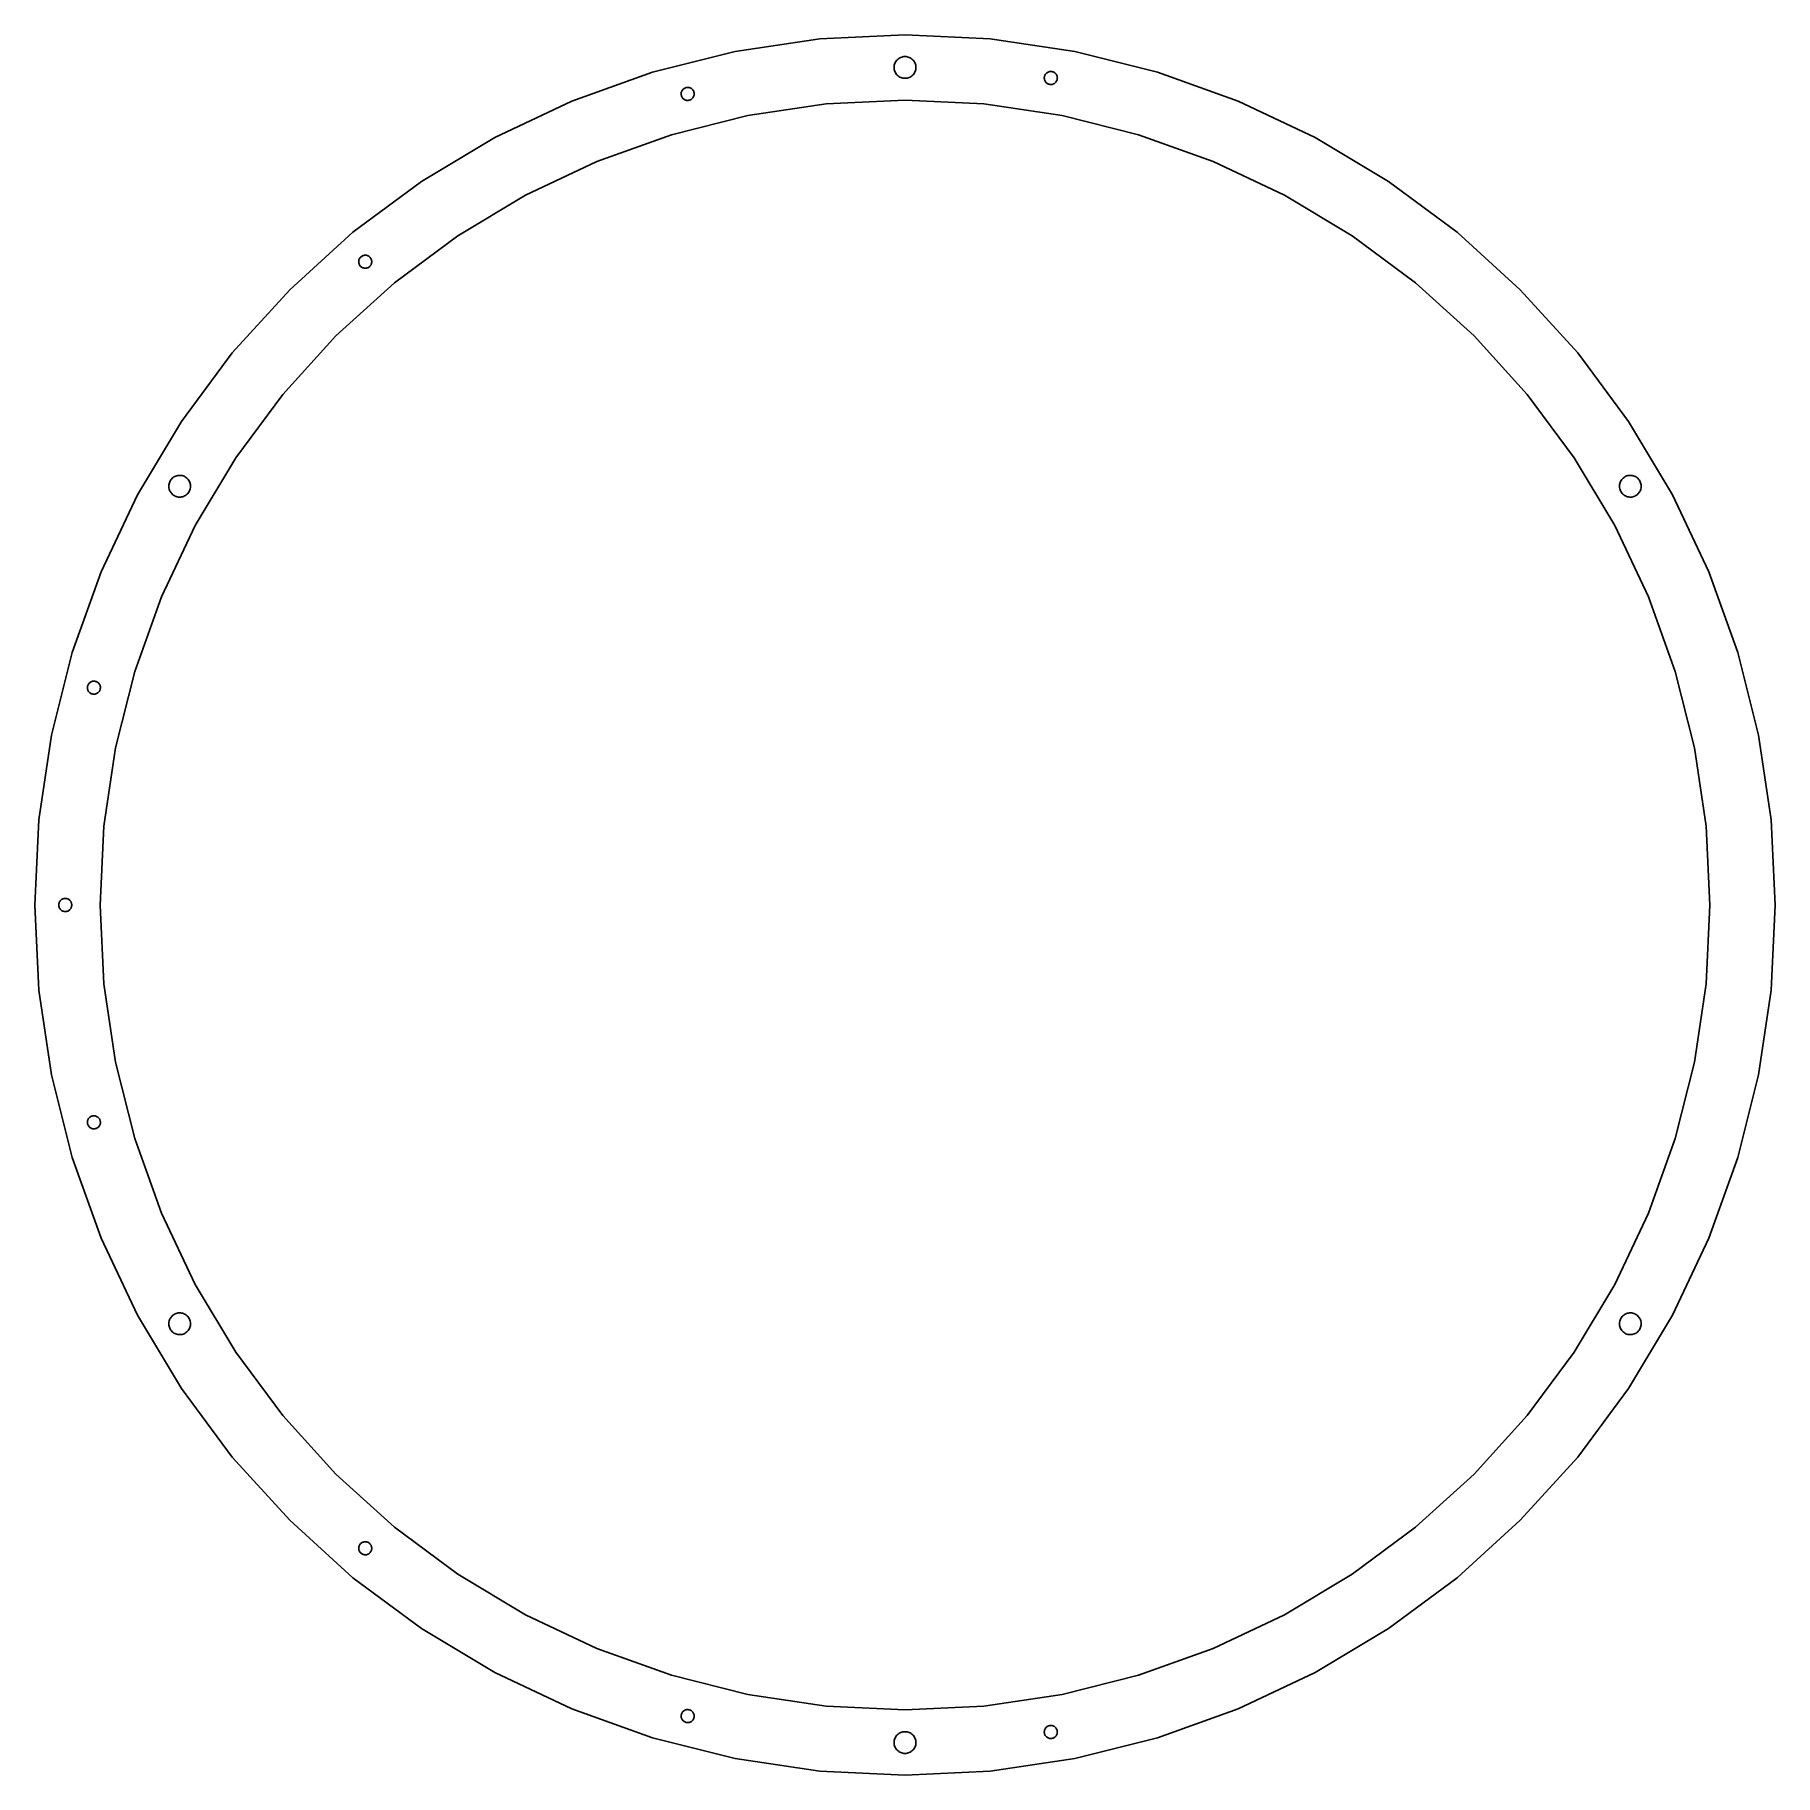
# Model space of a CAD drawing. Header units: metres. Extents: x -200 to 200, y -200 to 200.
import ezdxf

# ---------------------------------------------------------------- set-up
doc = ezdxf.new("R2010")
doc.units = ezdxf.units.M

msp = doc.modelspace()

# ---------------------------------------------------------------- linework, layer by layer
for p, q in [((0, 200), (-19.6034, 199.037)), ((19.6034, 199.037), (0, 200)), ((-39.0181, 196.157), (-58.0569, 191.388)), ((-19.6034, 199.037), (-39.0181, 196.157)), ((39.0181, 196.157), (19.6034, 199.037)), ((58.0569, 191.388), (39.0181, 196.157)), ((-2.5, 192.5), (-2.48796, 192.745)), ((-2.48796, 192.255), (-2.5, 192.5)), ((-2.48796, 192.745), (-2.45195, 192.988)), ((-2.45195, 192.012), (-2.48796, 192.255)), ((-2.45195, 192.988), (-2.39235, 193.226)), ((-2.39235, 191.774), (-2.45195, 192.012)), ((-2.39235, 193.226), (-2.30969, 193.457)), ((-2.30969, 193.457), (-2.20479, 193.678)), ((-2.20479, 193.678), (-2.07866, 193.889)), ((-2.07866, 193.889), (-1.93253, 194.086)), ((-1.93253, 194.086), (-1.76776, 194.268)), ((-1.76776, 194.268), (-1.58597, 194.433)), ((-1.58597, 194.433), (-1.38892, 194.579)), ((-1.38892, 194.579), (-1.17848, 194.705)), ((-1.17848, 194.705), (-0.956696, 194.81)), ((-0.956696, 194.81), (-0.725708, 194.892)), ((-0.725708, 194.892), (-0.487717, 194.952)), ((-0.487717, 194.952), (-0.245041, 194.988)), ((-0.245041, 194.988), (0, 195)), ((0, 195), (0.245041, 194.988)), ((0.245041, 194.988), (0.487717, 194.952)), ((0.487717, 194.952), (0.725708, 194.892)), ((0.725708, 194.892), (0.956696, 194.81)), ((0.956696, 194.81), (1.17848, 194.705)), ((1.17848, 194.705), (1.38892, 194.579)), ((1.38892, 194.579), (1.58597, 194.433)), ((1.58597, 194.433), (1.76776, 194.268)), ((1.76776, 194.268), (1.93253, 194.086)), ((1.93253, 194.086), (2.07866, 193.889)), ((2.07866, 193.889), (2.20479, 193.678)), ((2.20479, 193.678), (2.30969, 193.457)), ((2.30969, 193.457), (2.39235, 193.226)), ((2.39235, 193.226), (2.45195, 192.988)), ((2.45195, 192.012), (2.39235, 191.774)), ((2.45195, 192.988), (2.48796, 192.745)), ((2.48796, 192.255), (2.45195, 192.012)), ((2.48796, 192.745), (2.5, 192.5)), ((2.5, 192.5), (2.48796, 192.255)), ((-58.0569, 191.388), (-76.5367, 184.776)), ((-2.30969, 191.543), (-2.39235, 191.774)), ((-2.20479, 191.322), (-2.30969, 191.543)), ((-2.07866, 191.111), (-2.20479, 191.322)), ((-1.93253, 190.914), (-2.07866, 191.111)), ((-1.76776, 190.732), (-1.93253, 190.914)), ((-1.58597, 190.567), (-1.76776, 190.732)), ((-1.38892, 190.421), (-1.58597, 190.567)), ((-1.17848, 190.295), (-1.38892, 190.421)), ((-0.956696, 190.19), (-1.17848, 190.295)), ((-0.725708, 190.108), (-0.956696, 190.19)), ((-0.487717, 190.048), (-0.725708, 190.108)), ((-0.245041, 190.012), (-0.487717, 190.048)), ((0, 190), (-0.245041, 190.012)), ((0.245041, 190.012), (0, 190)), ((0.487717, 190.048), (0.245041, 190.012)), ((0.725708, 190.108), (0.487717, 190.048)), ((0.956696, 190.19), (0.725708, 190.108)), ((1.17848, 190.295), (0.956696, 190.19)), ((1.38892, 190.421), (1.17848, 190.295)), ((1.58597, 190.567), (1.38892, 190.421)), ((1.76776, 190.732), (1.58597, 190.567)), ((1.93253, 190.914), (1.76776, 190.732)), ((2.07866, 191.111), (1.93253, 190.914)), ((2.20479, 191.322), (2.07866, 191.111)), ((2.30969, 191.543), (2.20479, 191.322)), ((2.39235, 191.774), (2.30969, 191.543)), ((32.0145, 190.035), (32.0185, 190.182)), ((32.0249, 189.888), (32.0145, 190.035)), ((32.0185, 190.182), (32.0369, 190.328)), ((32.0497, 189.743), (32.0249, 189.888)), ((32.0369, 190.328), (32.0695, 190.472)), ((32.0885, 189.601), (32.0497, 189.743)), ((32.0695, 190.472), (32.1161, 190.612)), ((32.1411, 189.464), (32.0885, 189.601)), ((32.1161, 190.612), (32.1761, 190.746)), ((32.207, 189.332), (32.1411, 189.464)), ((32.1761, 190.746), (32.249, 190.874)), ((32.2854, 189.208), (32.207, 189.332)), ((32.249, 190.874), (32.3341, 190.994)), ((32.3756, 189.091), (32.2854, 189.208)), ((32.3341, 190.994), (32.4305, 191.105)), ((32.4768, 188.984), (32.3756, 189.091)), ((32.4305, 191.105), (32.5374, 191.206)), ((32.588, 188.888), (32.4768, 188.984)), ((32.5374, 191.206), (32.6537, 191.297)), ((32.7081, 188.803), (32.588, 188.888)), ((32.6537, 191.297), (32.7783, 191.375)), ((32.836, 188.73), (32.7081, 188.803)), ((32.7783, 191.375), (32.91, 191.441)), ((32.9704, 188.67), (32.836, 188.73)), ((32.91, 191.441), (33.0475, 191.493)), ((33.1101, 188.623), (32.9704, 188.67)), ((33.0475, 191.493), (33.1894, 191.532)), ((33.2536, 188.591), (33.1101, 188.623)), ((33.1894, 191.532), (33.3345, 191.557)), ((33.3997, 188.572), (33.2536, 188.591)), ((33.3345, 191.557), (33.4814, 191.568)), ((33.5468, 188.568), (33.3997, 188.572)), ((33.4814, 191.568), (33.6285, 191.564)), ((33.6936, 188.579), (33.5468, 188.568)), ((33.6285, 191.564), (33.7746, 191.545)), ((33.8387, 188.603), (33.6936, 188.579)), ((33.7746, 191.545), (33.9181, 191.512)), ((33.9807, 188.642), (33.8387, 188.603)), ((33.9181, 191.512), (34.0578, 191.466)), ((34.1182, 188.695), (33.9807, 188.642)), ((34.0578, 191.466), (34.1922, 191.406)), ((34.2499, 188.761), (34.1182, 188.695)), ((34.1922, 191.406), (34.32, 191.333)), ((34.3745, 188.839), (34.2499, 188.761)), ((34.32, 191.333), (34.4402, 191.248)), ((34.4908, 188.929), (34.3745, 188.839)), ((34.4402, 191.248), (34.5514, 191.151)), ((34.5976, 189.031), (34.4908, 188.929)), ((34.5514, 191.151), (34.6526, 191.045)), ((34.6941, 189.142), (34.5976, 189.031)), ((34.6526, 191.045), (34.7428, 190.928)), ((34.7792, 189.262), (34.6941, 189.142)), ((34.7428, 190.928), (34.8212, 190.804)), ((34.8521, 189.39), (34.7792, 189.262)), ((34.8212, 190.804), (34.8871, 190.672)), ((34.9121, 189.524), (34.8521, 189.39)), ((34.8871, 190.672), (34.9397, 190.535)), ((34.9587, 189.664), (34.9121, 189.524)), ((34.9397, 190.535), (34.9785, 190.393)), ((34.9913, 189.807), (34.9587, 189.664)), ((34.9785, 190.393), (35.0033, 190.247)), ((35.0097, 189.953), (34.9913, 189.807)), ((35.0033, 190.247), (35.0137, 190.101)), ((35.0137, 190.101), (35.0097, 189.953)), ((76.5367, 184.776), (58.0569, 191.388)), ((-76.5367, 184.776), (-94.2793, 176.384)), ((-51.4513, 186.473), (-51.4392, 186.619)), ((-51.4489, 186.326), (-51.4513, 186.473)), ((-51.432, 186.179), (-51.4489, 186.326)), ((-51.4392, 186.619), (-51.4129, 186.764)), ((-51.401, 186.035), (-51.432, 186.179)), ((-51.4129, 186.764), (-51.3725, 186.906)), ((-51.3559, 185.895), (-51.401, 186.035)), ((-51.3725, 186.906), (-51.3184, 187.043)), ((-51.2974, 185.76), (-51.3559, 185.895)), ((-51.3184, 187.043), (-51.2511, 187.174)), ((-51.2259, 185.632), (-51.2974, 185.76)), ((-51.2511, 187.174), (-51.1713, 187.297)), ((-51.1421, 185.511), (-51.2259, 185.632)), ((-51.1713, 187.297), (-51.0798, 187.413)), ((-51.0469, 185.398), (-51.1421, 185.511)), ((-51.0798, 187.413), (-50.9775, 187.518)), ((-50.9411, 185.296), (-51.0469, 185.398)), ((-50.9775, 187.518), (-50.8652, 187.614)), ((-50.8258, 185.204), (-50.9411, 185.296)), ((-50.8652, 187.614), (-50.7442, 187.697)), ((-50.7021, 185.125), (-50.8258, 185.204)), ((-50.7442, 187.697), (-50.6155, 187.769)), ((-50.5711, 185.057), (-50.7021, 185.125)), ((-50.6155, 187.769), (-50.4804, 187.828)), ((-50.4342, 185.003), (-50.5711, 185.057)), ((-50.4804, 187.828), (-50.3403, 187.873)), ((-50.2927, 184.963), (-50.4342, 185.003)), ((-50.3403, 187.873), (-50.1964, 187.904)), ((-50.1479, 184.937), (-50.2927, 184.963)), ((-50.1964, 187.904), (-50.0502, 187.92)), ((-50.0011, 184.924), (-50.1479, 184.937)), ((-50.0502, 187.92), (-49.903, 187.923)), ((-49.854, 184.927), (-50.0011, 184.924)), ((-49.903, 187.923), (-49.7563, 187.911)), ((-49.7077, 184.944), (-49.854, 184.927)), ((-49.7563, 187.911), (-49.6115, 187.884)), ((-49.5638, 184.975), (-49.7077, 184.944)), ((-49.6115, 187.884), (-49.4699, 187.844)), ((-49.4237, 185.02), (-49.5638, 184.975)), ((-49.4699, 187.844), (-49.333, 187.79)), ((-49.2886, 185.078), (-49.4237, 185.02)), ((-49.333, 187.79), (-49.2021, 187.723)), ((-49.16, 185.15), (-49.2886, 185.078)), ((-49.2021, 187.723), (-49.0784, 187.643)), ((-49.0389, 185.234), (-49.16, 185.15)), ((-49.0784, 187.643), (-48.963, 187.551)), ((-48.9267, 185.329), (-49.0389, 185.234)), ((-48.963, 187.551), (-48.8573, 187.449)), ((-48.8243, 185.435), (-48.9267, 185.329)), ((-48.8573, 187.449), (-48.762, 187.337)), ((-48.7328, 185.55), (-48.8243, 185.435)), ((-48.762, 187.337), (-48.6783, 187.216)), ((-48.653, 185.674), (-48.7328, 185.55)), ((-48.6783, 187.216), (-48.6068, 187.087)), ((-48.5858, 185.805), (-48.653, 185.674)), ((-48.6068, 187.087), (-48.5482, 186.952)), ((-48.5317, 185.942), (-48.5858, 185.805)), ((-48.5482, 186.952), (-48.5032, 186.812)), ((-48.4913, 186.083), (-48.5317, 185.942)), ((-48.5032, 186.812), (-48.4721, 186.668)), ((-48.4649, 186.228), (-48.4913, 186.083)), ((-48.4721, 186.668), (-48.4553, 186.522)), ((-48.4529, 186.375), (-48.4649, 186.228)), ((-48.4553, 186.522), (-48.4529, 186.375)), ((-36.0917, 181.445), (-18.1332, 184.109)), ((-18.1332, 184.109), (0, 185)), ((0, 185), (18.1332, 184.109)), ((18.1332, 184.109), (36.0917, 181.445)), ((94.2793, 176.384), (76.5367, 184.776)), ((-53.7027, 177.034), (-36.0917, 181.445)), ((36.0917, 181.445), (53.7027, 177.034)), ((-94.2793, 176.384), (-111.114, 166.294)), ((-70.7964, 170.918), (-53.7027, 177.034)), ((53.7027, 177.034), (70.7964, 170.918)), ((111.114, 166.294), (94.2793, 176.384)), ((-87.2084, 163.155), (-70.7964, 170.918)), ((70.7964, 170.918), (87.2084, 163.155)), ((-111.114, 166.294), (-126.879, 154.602)), ((126.879, 154.602), (111.114, 166.294)), ((-102.78, 153.822), (-87.2084, 163.155)), ((87.2084, 163.155), (102.78, 153.822)), ((-126.879, 154.602), (-141.421, 141.421)), ((-117.363, 143.007), (-102.78, 153.822)), ((102.78, 153.822), (117.363, 143.007)), ((141.421, 141.421), (126.879, 154.602)), ((-125.552, 147.977), (-125.532, 148.123)), ((-125.532, 148.123), (-125.498, 148.266)), ((-125.498, 148.266), (-125.45, 148.405)), ((-125.45, 148.405), (-125.389, 148.539)), ((-125.389, 148.539), (-125.314, 148.666)), ((-125.314, 148.666), (-125.228, 148.785)), ((-125.228, 148.785), (-125.13, 148.896)), ((-125.13, 148.896), (-125.022, 148.996)), ((-125.022, 148.996), (-124.905, 149.085)), ((-124.905, 149.085), (-124.779, 149.162)), ((-124.779, 149.162), (-124.647, 149.226)), ((-124.647, 149.226), (-124.509, 149.277)), ((-124.509, 149.277), (-124.367, 149.314)), ((-124.367, 149.314), (-124.221, 149.338)), ((-124.221, 149.338), (-124.074, 149.346)), ((-124.074, 149.346), (-123.927, 149.341)), ((-123.927, 149.341), (-123.781, 149.321)), ((-123.781, 149.321), (-123.638, 149.287)), ((-123.638, 149.287), (-123.499, 149.239)), ((-123.499, 149.239), (-123.365, 149.177)), ((-123.365, 149.177), (-123.238, 149.103)), ((-123.238, 149.103), (-123.119, 149.016)), ((-123.119, 149.016), (-123.009, 148.919)), ((-123.009, 148.919), (-122.909, 148.811)), ((-122.909, 148.811), (-122.82, 148.693)), ((-122.82, 148.693), (-122.743, 148.568)), ((-122.743, 148.568), (-122.679, 148.436)), ((-122.679, 148.436), (-122.627, 148.298)), ((-122.627, 148.298), (-122.59, 148.155)), ((-122.59, 148.155), (-122.567, 148.01)), ((-122.567, 148.01), (-122.558, 147.863)), ((-125.558, 147.83), (-125.552, 147.977)), ((-125.549, 147.683), (-125.558, 147.83)), ((-125.526, 147.538), (-125.549, 147.683)), ((-125.489, 147.396), (-125.526, 147.538)), ((-125.437, 147.257), (-125.489, 147.396)), ((-125.373, 147.125), (-125.437, 147.257)), ((-125.296, 147), (-125.373, 147.125)), ((-125.207, 146.882), (-125.296, 147)), ((-125.107, 146.774), (-125.207, 146.882)), ((-124.997, 146.677), (-125.107, 146.774)), ((-124.878, 146.59), (-124.997, 146.677)), ((-124.751, 146.516), (-124.878, 146.59)), ((-124.617, 146.455), (-124.751, 146.516)), ((-124.478, 146.406), (-124.617, 146.455)), ((-124.335, 146.372), (-124.478, 146.406)), ((-124.189, 146.352), (-124.335, 146.372)), ((-124.042, 146.347), (-124.189, 146.352)), ((-123.895, 146.355), (-124.042, 146.347)), ((-123.749, 146.379), (-123.895, 146.355)), ((-123.607, 146.416), (-123.749, 146.379)), ((-123.469, 146.467), (-123.607, 146.416)), ((-123.337, 146.531), (-123.469, 146.467)), ((-123.211, 146.609), (-123.337, 146.531)), ((-123.094, 146.698), (-123.211, 146.609)), ((-122.986, 146.798), (-123.094, 146.698)), ((-122.888, 146.908), (-122.986, 146.798)), ((-122.802, 147.027), (-122.888, 146.908)), ((-122.727, 147.154), (-122.802, 147.027)), ((-122.666, 147.288), (-122.727, 147.154)), ((-122.618, 147.427), (-122.666, 147.288)), ((-122.584, 147.57), (-122.618, 147.427)), ((-122.564, 147.716), (-122.584, 147.57)), ((-122.558, 147.863), (-122.564, 147.716)), ((-141.421, 141.421), (-154.602, 126.879)), ((-130.815, 130.815), (-117.363, 143.007)), ((117.363, 143.007), (130.815, 130.815)), ((154.602, 126.879), (141.421, 141.421)), ((-143.007, 117.363), (-130.815, 130.815)), ((130.815, 130.815), (143.007, 117.363)), ((-154.602, 126.879), (-166.294, 111.114)), ((166.294, 111.114), (154.602, 126.879)), ((-153.822, 102.78), (-143.007, 117.363)), ((143.007, 117.363), (153.822, 102.78)), ((-166.294, 111.114), (-176.384, 94.2793)), ((176.384, 94.2793), (166.294, 111.114)), ((-163.155, 87.2084), (-153.822, 102.78)), ((153.822, 102.78), (163.155, 87.2084)), ((-169.209, 96.3318), (-169.188, 96.5763)), ((-169.205, 96.0865), (-169.209, 96.3318)), ((-169.176, 95.8428), (-169.205, 96.0865)), ((-169.188, 96.5763), (-169.145, 96.8177)), ((-169.145, 96.8177), (-169.077, 97.0536)), ((-169.077, 97.0536), (-168.987, 97.2818)), ((-168.987, 97.2818), (-168.875, 97.5)), ((-168.875, 97.5), (-168.742, 97.7062)), ((-168.742, 97.7062), (-168.589, 97.8984)), ((-168.589, 97.8984), (-168.419, 98.0746)), ((-168.419, 98.0746), (-168.232, 98.2334)), ((-168.232, 98.2334), (-168.03, 98.373)), ((-168.03, 98.373), (-167.816, 98.4922)), ((-167.816, 98.4922), (-167.591, 98.5898)), ((-167.591, 98.5898), (-167.357, 98.6648)), ((-167.357, 98.6648), (-167.117, 98.7166)), ((-167.117, 98.7166), (-166.873, 98.7446)), ((-166.873, 98.7446), (-166.628, 98.7487)), ((-166.628, 98.7487), (-166.384, 98.7286)), ((-166.384, 98.7286), (-166.142, 98.6847)), ((-166.142, 98.6847), (-165.906, 98.6173)), ((-165.906, 98.6173), (-165.678, 98.5271)), ((-165.678, 98.5271), (-165.46, 98.4151)), ((-165.46, 98.4151), (-165.254, 98.2821)), ((-165.254, 98.2821), (-165.062, 98.1296)), ((-165.062, 98.1296), (-164.885, 97.959)), ((-164.885, 97.959), (-164.727, 97.7719)), ((-164.727, 97.7719), (-164.587, 97.5702)), ((-164.587, 97.5702), (-164.468, 97.3557)), ((-164.468, 97.3557), (-164.37, 97.1306)), ((-164.37, 97.1306), (-164.295, 96.897)), ((-164.295, 96.897), (-164.243, 96.6572)), ((-164.243, 96.6572), (-164.215, 96.4135)), ((-164.211, 96.1682), (-164.231, 95.9237)), ((-164.215, 96.4135), (-164.211, 96.1682)), ((164.211, 96.1682), (164.215, 96.4135)), ((164.231, 95.9237), (164.211, 96.1682)), ((164.215, 96.4135), (164.243, 96.6572)), ((164.243, 96.6572), (164.295, 96.897)), ((164.295, 96.897), (164.37, 97.1306)), ((164.37, 97.1306), (164.468, 97.3557)), ((164.468, 97.3557), (164.587, 97.5702)), ((164.587, 97.5702), (164.727, 97.7719)), ((164.727, 97.7719), (164.885, 97.959)), ((164.885, 97.959), (165.062, 98.1296)), ((165.062, 98.1296), (165.254, 98.2821)), ((165.254, 98.2821), (165.46, 98.4151)), ((165.46, 98.4151), (165.678, 98.5271)), ((165.678, 98.5271), (165.906, 98.6173)), ((165.906, 98.6173), (166.142, 98.6847)), ((166.142, 98.6847), (166.384, 98.7286)), ((166.384, 98.7286), (166.628, 98.7487)), ((166.628, 98.7487), (166.873, 98.7446)), ((166.873, 98.7446), (167.117, 98.7166)), ((167.117, 98.7166), (167.357, 98.6648)), ((167.357, 98.6648), (167.591, 98.5898)), ((167.591, 98.5898), (167.816, 98.4922)), ((167.816, 98.4922), (168.03, 98.373)), ((168.03, 98.373), (168.232, 98.2334)), ((168.232, 98.2334), (168.419, 98.0746)), ((168.419, 98.0746), (168.589, 97.8984)), ((168.589, 97.8984), (168.742, 97.7062)), ((168.742, 97.7062), (168.875, 97.5)), ((168.875, 97.5), (168.987, 97.2818)), ((168.987, 97.2818), (169.077, 97.0536)), ((169.077, 97.0536), (169.145, 96.8177)), ((169.145, 96.8177), (169.188, 96.5763)), ((169.205, 96.0865), (169.176, 95.8428)), ((169.188, 96.5763), (169.209, 96.3318)), ((169.209, 96.3318), (169.205, 96.0865)), ((-176.384, 94.2793), (-184.776, 76.5367)), ((-169.125, 95.603), (-169.176, 95.8428)), ((-169.05, 95.3694), (-169.125, 95.603)), ((-168.952, 95.1443), (-169.05, 95.3694)), ((-168.833, 94.9298), (-168.952, 95.1443)), ((-168.693, 94.7281), (-168.833, 94.9298)), ((-168.535, 94.541), (-168.693, 94.7281)), ((-168.358, 94.3704), (-168.535, 94.541)), ((-168.166, 94.2179), (-168.358, 94.3704)), ((-167.96, 94.0849), (-168.166, 94.2179)), ((-167.742, 93.9728), (-167.96, 94.0849)), ((-167.513, 93.8827), (-167.742, 93.9728)), ((-167.278, 93.8153), (-167.513, 93.8827)), ((-167.036, 93.7714), (-167.278, 93.8153)), ((-166.792, 93.7513), (-167.036, 93.7714)), ((-166.546, 93.7553), (-166.792, 93.7513)), ((-166.303, 93.7834), (-166.546, 93.7553)), ((-166.063, 93.8352), (-166.303, 93.7834)), ((-165.829, 93.9102), (-166.063, 93.8352)), ((-165.604, 94.0078), (-165.829, 93.9102)), ((-165.39, 94.127), (-165.604, 94.0078)), ((-165.188, 94.2666), (-165.39, 94.127)), ((-165.001, 94.4253), (-165.188, 94.2666)), ((-164.83, 94.6016), (-165.001, 94.4253)), ((-164.678, 94.7938), (-164.83, 94.6016)), ((-164.545, 95), (-164.678, 94.7938)), ((-164.433, 95.2182), (-164.545, 95)), ((-164.343, 95.4464), (-164.433, 95.2182)), ((-164.275, 95.6823), (-164.343, 95.4464)), ((-164.231, 95.9237), (-164.275, 95.6823)), ((164.275, 95.6823), (164.231, 95.9237)), ((164.343, 95.4464), (164.275, 95.6823)), ((164.433, 95.2182), (164.343, 95.4464)), ((164.545, 95), (164.433, 95.2182)), ((164.678, 94.7938), (164.545, 95)), ((164.83, 94.6016), (164.678, 94.7938)), ((165.001, 94.4253), (164.83, 94.6016)), ((165.188, 94.2666), (165.001, 94.4253)), ((165.39, 94.127), (165.188, 94.2666)), ((165.604, 94.0078), (165.39, 94.127)), ((165.829, 93.9102), (165.604, 94.0078)), ((166.063, 93.8352), (165.829, 93.9102)), ((166.303, 93.7834), (166.063, 93.8352)), ((166.546, 93.7553), (166.303, 93.7834)), ((166.792, 93.7513), (166.546, 93.7553)), ((167.036, 93.7714), (166.792, 93.7513)), ((167.278, 93.8153), (167.036, 93.7714)), ((167.513, 93.8827), (167.278, 93.8153)), ((167.742, 93.9728), (167.513, 93.8827)), ((167.96, 94.0849), (167.742, 93.9728)), ((168.166, 94.2179), (167.96, 94.0849)), ((168.358, 94.3704), (168.166, 94.2179)), ((168.535, 94.541), (168.358, 94.3704)), ((168.693, 94.7281), (168.535, 94.541)), ((168.833, 94.9298), (168.693, 94.7281)), ((168.952, 95.1443), (168.833, 94.9298)), ((169.05, 95.3694), (168.952, 95.1443)), ((169.125, 95.603), (169.05, 95.3694)), ((169.176, 95.8428), (169.125, 95.603)), ((184.776, 76.5367), (176.384, 94.2793)), ((-170.918, 70.7964), (-163.155, 87.2084)), ((163.155, 87.2084), (170.918, 70.7964)), ((-184.776, 76.5367), (-191.388, 58.0569)), ((191.388, 58.0569), (184.776, 76.5367)), ((-177.034, 53.7027), (-170.918, 70.7964)), ((170.918, 70.7964), (177.034, 53.7027)), ((-191.388, 58.0569), (-196.157, 39.0181)), ((196.157, 39.0181), (191.388, 58.0569)), ((-181.445, 36.0917), (-177.034, 53.7027)), ((177.034, 53.7027), (181.445, 36.0917)), ((-187.923, 49.903), (-187.92, 50.0502)), ((-187.911, 49.7563), (-187.923, 49.903)), ((-187.92, 50.0502), (-187.904, 50.1964)), ((-187.884, 49.6115), (-187.911, 49.7563)), ((-187.904, 50.1964), (-187.873, 50.3403)), ((-187.844, 49.4699), (-187.884, 49.6115)), ((-187.873, 50.3403), (-187.828, 50.4804)), ((-187.79, 49.333), (-187.844, 49.4699)), ((-187.828, 50.4804), (-187.769, 50.6155)), ((-187.723, 49.2021), (-187.79, 49.333)), ((-187.769, 50.6155), (-187.697, 50.7442)), ((-187.643, 49.0784), (-187.723, 49.2021)), ((-187.697, 50.7442), (-187.614, 50.8652)), ((-187.551, 48.963), (-187.643, 49.0784)), ((-187.614, 50.8652), (-187.518, 50.9775)), ((-187.449, 48.8573), (-187.551, 48.963)), ((-187.518, 50.9775), (-187.413, 51.0798)), ((-187.337, 48.762), (-187.449, 48.8573)), ((-187.413, 51.0798), (-187.297, 51.1713)), ((-187.216, 48.6783), (-187.337, 48.762)), ((-187.297, 51.1713), (-187.174, 51.2511)), ((-187.087, 48.6068), (-187.216, 48.6783)), ((-187.174, 51.2511), (-187.043, 51.3184)), ((-186.952, 48.5482), (-187.087, 48.6068)), ((-187.043, 51.3184), (-186.906, 51.3725)), ((-186.812, 48.5032), (-186.952, 48.5482)), ((-186.906, 51.3725), (-186.764, 51.4129)), ((-186.668, 48.4721), (-186.812, 48.5032)), ((-186.764, 51.4129), (-186.619, 51.4392)), ((-186.522, 48.4553), (-186.668, 48.4721)), ((-186.619, 51.4392), (-186.473, 51.4513)), ((-186.375, 48.4529), (-186.522, 48.4553)), ((-186.473, 51.4513), (-186.326, 51.4489)), ((-186.228, 48.4649), (-186.375, 48.4529)), ((-186.326, 51.4489), (-186.179, 51.432)), ((-186.083, 48.4913), (-186.228, 48.4649)), ((-186.179, 51.432), (-186.035, 51.401)), ((-185.942, 48.5317), (-186.083, 48.4913)), ((-186.035, 51.401), (-185.895, 51.3559)), ((-185.805, 48.5858), (-185.942, 48.5317)), ((-185.895, 51.3559), (-185.76, 51.2974)), ((-185.674, 48.653), (-185.805, 48.5858)), ((-185.76, 51.2974), (-185.632, 51.2259)), ((-185.55, 48.7328), (-185.674, 48.653)), ((-185.632, 51.2259), (-185.511, 51.1421)), ((-185.435, 48.8243), (-185.55, 48.7328)), ((-185.511, 51.1421), (-185.398, 51.0469)), ((-185.329, 48.9267), (-185.435, 48.8243)), ((-185.398, 51.0469), (-185.296, 50.9411)), ((-185.234, 49.0389), (-185.329, 48.9267)), ((-185.296, 50.9411), (-185.204, 50.8258)), ((-185.15, 49.16), (-185.234, 49.0389)), ((-185.204, 50.8258), (-185.125, 50.7021)), ((-185.078, 49.2886), (-185.15, 49.16)), ((-185.125, 50.7021), (-185.057, 50.5711)), ((-185.02, 49.4237), (-185.078, 49.2886)), ((-185.057, 50.5711), (-185.003, 50.4342)), ((-184.975, 49.5638), (-185.02, 49.4237)), ((-185.003, 50.4342), (-184.963, 50.2927)), ((-184.944, 49.7077), (-184.975, 49.5638)), ((-184.963, 50.2927), (-184.937, 50.1479)), ((-184.927, 49.854), (-184.944, 49.7077)), ((-184.937, 50.1479), (-184.924, 50.0011)), ((-184.924, 50.0011), (-184.927, 49.854)), ((-196.157, 39.0181), (-199.037, 19.6034)), ((-184.109, 18.1332), (-181.445, 36.0917)), ((181.445, 36.0917), (184.109, 18.1332)), ((199.037, 19.6034), (196.157, 39.0181)), ((-199.037, 19.6034), (-200, 0)), ((-185, 0), (-184.109, 18.1332)), ((184.109, 18.1332), (185, 0)), ((200, 0), (199.037, 19.6034)), ((-200, 0), (-199.037, -19.6034)), ((-194.5, 0), (-194.493, 0.147018)), ((-194.493, -0.147018), (-194.5, 0)), ((-194.493, 0.147018), (-194.471, 0.292633)), ((-194.471, 0.292633), (-194.435, 0.435425)), ((-194.435, 0.435425), (-194.386, 0.57402)), ((-194.386, 0.57402), (-194.323, 0.707092)), ((-194.323, 0.707092), (-194.247, 0.833344)), ((-194.247, 0.833344), (-194.16, 0.951584)), ((-194.16, 0.951584), (-194.061, 1.06065)), ((-194.061, 1.06065), (-193.952, 1.15952)), ((-193.952, 1.15952), (-193.833, 1.24719)), ((-193.833, 1.24719), (-193.707, 1.32288)), ((-193.707, 1.32288), (-193.574, 1.38582)), ((-193.574, 1.38582), (-193.435, 1.43541)), ((-193.435, 1.43541), (-193.293, 1.47118)), ((-193.293, 1.47118), (-193.147, 1.49277)), ((-193.147, 1.49277), (-193, 1.5)), ((-193, 1.5), (-192.853, 1.49277)), ((-192.853, 1.49277), (-192.707, 1.47118)), ((-192.707, 1.47118), (-192.565, 1.43541)), ((-192.565, 1.43541), (-192.426, 1.38582)), ((-192.426, 1.38582), (-192.293, 1.32288)), ((-192.293, 1.32288), (-192.167, 1.24719)), ((-192.167, 1.24719), (-192.048, 1.15952)), ((-192.048, 1.15952), (-191.939, 1.06065)), ((-191.939, 1.06065), (-191.84, 0.951584)), ((-191.84, 0.951584), (-191.753, 0.833344)), ((-191.753, 0.833344), (-191.677, 0.707092)), ((-191.677, 0.707092), (-191.614, 0.57402)), ((-191.614, 0.57402), (-191.565, 0.435425)), ((-191.565, 0.435425), (-191.529, 0.292633)), ((-191.529, 0.292633), (-191.507, 0.147018)), ((-191.507, 0.147018), (-191.5, 0)), ((-191.5, 0), (-191.507, -0.147018)), ((-184.109, -18.1332), (-185, 0)), ((185, 0), (184.109, -18.1332)), ((199.037, -19.6034), (200, 0)), ((-194.471, -0.292633), (-194.493, -0.147018)), ((-194.435, -0.435425), (-194.471, -0.292633)), ((-194.386, -0.57402), (-194.435, -0.435425)), ((-194.323, -0.707092), (-194.386, -0.57402)), ((-194.247, -0.833344), (-194.323, -0.707092)), ((-194.16, -0.951584), (-194.247, -0.833344)), ((-194.061, -1.06065), (-194.16, -0.951584)), ((-193.952, -1.15952), (-194.061, -1.06065)), ((-193.833, -1.24719), (-193.952, -1.15952)), ((-193.707, -1.32288), (-193.833, -1.24719)), ((-193.574, -1.38582), (-193.707, -1.32288)), ((-193.435, -1.43541), (-193.574, -1.38582)), ((-193.293, -1.47118), (-193.435, -1.43541)), ((-193.147, -1.49277), (-193.293, -1.47118)), ((-193, -1.5), (-193.147, -1.49277)), ((-192.853, -1.49277), (-193, -1.5)), ((-192.707, -1.47118), (-192.853, -1.49277)), ((-192.565, -1.43541), (-192.707, -1.47118)), ((-192.426, -1.38582), (-192.565, -1.43541)), ((-192.293, -1.32288), (-192.426, -1.38582)), ((-192.167, -1.24719), (-192.293, -1.32288)), ((-192.048, -1.15952), (-192.167, -1.24719)), ((-191.939, -1.06065), (-192.048, -1.15952)), ((-191.84, -0.951584), (-191.939, -1.06065)), ((-191.753, -0.833344), (-191.84, -0.951584)), ((-191.677, -0.707092), (-191.753, -0.833344)), ((-191.614, -0.57402), (-191.677, -0.707092)), ((-191.565, -0.435425), (-191.614, -0.57402)), ((-191.529, -0.292633), (-191.565, -0.435425)), ((-191.507, -0.147018), (-191.529, -0.292633)), ((-199.037, -19.6034), (-196.157, -39.0181)), ((-181.445, -36.0917), (-184.109, -18.1332)), ((184.109, -18.1332), (181.445, -36.0917)), ((196.157, -39.0181), (199.037, -19.6034)), ((-196.157, -39.0181), (-191.388, -58.0569)), ((-177.034, -53.7027), (-181.445, -36.0917)), ((181.445, -36.0917), (177.034, -53.7027)), ((191.388, -58.0569), (196.157, -39.0181)), ((-187.923, -49.903), (-187.911, -49.7563)), ((-187.92, -50.0502), (-187.923, -49.903)), ((-187.904, -50.1964), (-187.92, -50.0502)), ((-187.911, -49.7563), (-187.884, -49.6115)), ((-187.873, -50.3403), (-187.904, -50.1964)), ((-187.884, -49.6115), (-187.844, -49.4699)), ((-187.828, -50.4804), (-187.873, -50.3403)), ((-187.844, -49.4699), (-187.79, -49.333)), ((-187.769, -50.6155), (-187.828, -50.4804)), ((-187.79, -49.333), (-187.723, -49.2021)), ((-187.697, -50.7442), (-187.769, -50.6155)), ((-187.723, -49.2021), (-187.643, -49.0784)), ((-187.614, -50.8652), (-187.697, -50.7442)), ((-187.643, -49.0784), (-187.551, -48.963)), ((-187.518, -50.9775), (-187.614, -50.8652)), ((-187.551, -48.963), (-187.449, -48.8573)), ((-187.413, -51.0798), (-187.518, -50.9775)), ((-187.449, -48.8573), (-187.337, -48.762)), ((-187.297, -51.1713), (-187.413, -51.0798)), ((-187.337, -48.762), (-187.216, -48.6783)), ((-187.174, -51.2511), (-187.297, -51.1713)), ((-187.216, -48.6783), (-187.087, -48.6068)), ((-187.043, -51.3184), (-187.174, -51.2511)), ((-187.087, -48.6068), (-186.952, -48.5482)), ((-186.906, -51.3725), (-187.043, -51.3184)), ((-186.952, -48.5482), (-186.812, -48.5032)), ((-186.764, -51.4129), (-186.906, -51.3725)), ((-186.812, -48.5032), (-186.668, -48.4721)), ((-186.619, -51.4392), (-186.764, -51.4129)), ((-186.668, -48.4721), (-186.522, -48.4553)), ((-186.473, -51.4513), (-186.619, -51.4392)), ((-186.522, -48.4553), (-186.375, -48.4529)), ((-186.326, -51.4489), (-186.473, -51.4513)), ((-186.375, -48.4529), (-186.228, -48.4649)), ((-186.179, -51.432), (-186.326, -51.4489)), ((-186.228, -48.4649), (-186.083, -48.4913)), ((-186.035, -51.401), (-186.179, -51.432)), ((-186.083, -48.4913), (-185.942, -48.5317)), ((-185.895, -51.3559), (-186.035, -51.401)), ((-185.942, -48.5317), (-185.805, -48.5858)), ((-185.76, -51.2974), (-185.895, -51.3559)), ((-185.805, -48.5858), (-185.674, -48.653)), ((-185.632, -51.2259), (-185.76, -51.2974)), ((-185.674, -48.653), (-185.55, -48.7328)), ((-185.511, -51.1421), (-185.632, -51.2259)), ((-185.55, -48.7328), (-185.435, -48.8243)), ((-185.398, -51.0469), (-185.511, -51.1421)), ((-185.435, -48.8243), (-185.329, -48.9267)), ((-185.296, -50.9411), (-185.398, -51.0469)), ((-185.329, -48.9267), (-185.234, -49.0389)), ((-185.204, -50.8258), (-185.296, -50.9411)), ((-185.234, -49.0389), (-185.15, -49.16)), ((-185.125, -50.7021), (-185.204, -50.8258)), ((-185.15, -49.16), (-185.078, -49.2886)), ((-185.057, -50.5711), (-185.125, -50.7021)), ((-185.078, -49.2886), (-185.02, -49.4237)), ((-185.003, -50.4342), (-185.057, -50.5711)), ((-185.02, -49.4237), (-184.975, -49.5638)), ((-184.963, -50.2927), (-185.003, -50.4342)), ((-184.975, -49.5638), (-184.944, -49.7077)), ((-184.937, -50.1479), (-184.963, -50.2927)), ((-184.944, -49.7077), (-184.927, -49.854)), ((-184.924, -50.0011), (-184.937, -50.1479)), ((-184.927, -49.854), (-184.924, -50.0011)), ((-170.918, -70.7964), (-177.034, -53.7027)), ((177.034, -53.7027), (170.918, -70.7964)), ((-191.388, -58.0569), (-184.776, -76.5367)), ((184.776, -76.5367), (191.388, -58.0569)), ((-163.155, -87.2084), (-170.918, -70.7964)), ((170.918, -70.7964), (163.155, -87.2084)), ((-184.776, -76.5367), (-176.384, -94.2793)), ((176.384, -94.2793), (184.776, -76.5367)), ((-153.822, -102.78), (-163.155, -87.2084)), ((163.155, -87.2084), (153.822, -102.78)), ((-176.384, -94.2793), (-166.294, -111.114)), ((-169.205, -96.0865), (-169.176, -95.8428)), ((-169.176, -95.8428), (-169.125, -95.603)), ((-169.125, -95.603), (-169.05, -95.3694)), ((-169.05, -95.3694), (-168.952, -95.1443)), ((-168.952, -95.1443), (-168.833, -94.9298)), ((-168.833, -94.9298), (-168.693, -94.7281)), ((-168.693, -94.7281), (-168.535, -94.541)), ((-168.535, -94.541), (-168.358, -94.3704)), ((-168.358, -94.3704), (-168.166, -94.2179)), ((-168.166, -94.2179), (-167.96, -94.0849)), ((-167.96, -94.0849), (-167.742, -93.9728)), ((-167.742, -93.9728), (-167.513, -93.8827)), ((-167.513, -93.8827), (-167.278, -93.8153)), ((-167.278, -93.8153), (-167.036, -93.7714)), ((-167.036, -93.7714), (-166.792, -93.7513)), ((-166.792, -93.7513), (-166.546, -93.7553)), ((-166.546, -93.7553), (-166.303, -93.7834)), ((-166.303, -93.7834), (-166.063, -93.8352)), ((-166.063, -93.8352), (-165.829, -93.9102)), ((-165.829, -93.9102), (-165.604, -94.0078)), ((-165.604, -94.0078), (-165.39, -94.127)), ((-165.39, -94.127), (-165.188, -94.2666)), ((-165.188, -94.2666), (-165.001, -94.4253)), ((-165.001, -94.4253), (-164.83, -94.6016)), ((-164.83, -94.6016), (-164.678, -94.7938)), ((-164.678, -94.7938), (-164.545, -95)), ((-164.545, -95), (-164.433, -95.2182)), ((-164.433, -95.2182), (-164.343, -95.4464)), ((-164.343, -95.4464), (-164.275, -95.6823)), ((-164.275, -95.6823), (-164.231, -95.9237)), ((-164.231, -95.9237), (-164.211, -96.1682)), ((164.211, -96.1682), (164.231, -95.9237)), ((164.231, -95.9237), (164.275, -95.6823)), ((164.275, -95.6823), (164.343, -95.4464)), ((164.343, -95.4464), (164.433, -95.2182)), ((164.433, -95.2182), (164.545, -95)), ((164.545, -95), (164.678, -94.7938)), ((164.678, -94.7938), (164.83, -94.6016)), ((164.83, -94.6016), (165.001, -94.4253)), ((165.001, -94.4253), (165.188, -94.2666)), ((165.188, -94.2666), (165.39, -94.127)), ((165.39, -94.127), (165.604, -94.0078)), ((165.604, -94.0078), (165.829, -93.9102)), ((165.829, -93.9102), (166.063, -93.8352)), ((166.063, -93.8352), (166.303, -93.7834)), ((166.294, -111.114), (176.384, -94.2793)), ((166.303, -93.7834), (166.546, -93.7553)), ((166.546, -93.7553), (166.792, -93.7513)), ((166.792, -93.7513), (167.036, -93.7714)), ((167.036, -93.7714), (167.278, -93.8153)), ((167.278, -93.8153), (167.513, -93.8827)), ((167.513, -93.8827), (167.742, -93.9728)), ((167.742, -93.9728), (167.96, -94.0849)), ((167.96, -94.0849), (168.166, -94.2179)), ((168.166, -94.2179), (168.358, -94.3704)), ((168.358, -94.3704), (168.535, -94.541)), ((168.535, -94.541), (168.693, -94.7281)), ((168.693, -94.7281), (168.833, -94.9298)), ((168.833, -94.9298), (168.952, -95.1443)), ((168.952, -95.1443), (169.05, -95.3694)), ((169.05, -95.3694), (169.125, -95.603)), ((169.125, -95.603), (169.176, -95.8428)), ((169.176, -95.8428), (169.205, -96.0865)), ((-169.209, -96.3318), (-169.205, -96.0865)), ((-169.188, -96.5763), (-169.209, -96.3318)), ((-169.145, -96.8177), (-169.188, -96.5763)), ((-169.077, -97.0536), (-169.145, -96.8177)), ((-168.987, -97.2818), (-169.077, -97.0536)), ((-168.875, -97.5), (-168.987, -97.2818)), ((-168.742, -97.7062), (-168.875, -97.5)), ((-168.589, -97.8984), (-168.742, -97.7062)), ((-168.419, -98.0746), (-168.589, -97.8984)), ((-168.232, -98.2334), (-168.419, -98.0746)), ((-168.03, -98.373), (-168.232, -98.2334)), ((-167.816, -98.4922), (-168.03, -98.373)), ((-167.591, -98.5898), (-167.816, -98.4922)), ((-167.357, -98.6648), (-167.591, -98.5898)), ((-167.117, -98.7166), (-167.357, -98.6648)), ((-166.873, -98.7446), (-167.117, -98.7166)), ((-166.628, -98.7487), (-166.873, -98.7446)), ((-166.384, -98.7286), (-166.628, -98.7487)), ((-166.142, -98.6847), (-166.384, -98.7286)), ((-165.906, -98.6173), (-166.142, -98.6847)), ((-165.678, -98.5271), (-165.906, -98.6173)), ((-165.46, -98.4151), (-165.678, -98.5271)), ((-165.254, -98.2821), (-165.46, -98.4151)), ((-165.062, -98.1296), (-165.254, -98.2821)), ((-164.885, -97.959), (-165.062, -98.1296)), ((-164.727, -97.7719), (-164.885, -97.959)), ((-164.587, -97.5702), (-164.727, -97.7719)), ((-164.468, -97.3557), (-164.587, -97.5702)), ((-164.37, -97.1306), (-164.468, -97.3557)), ((-164.295, -96.897), (-164.37, -97.1306)), ((-164.243, -96.6572), (-164.295, -96.897)), ((-164.215, -96.4135), (-164.243, -96.6572)), ((-164.211, -96.1682), (-164.215, -96.4135)), ((164.215, -96.4135), (164.211, -96.1682)), ((164.243, -96.6572), (164.215, -96.4135)), ((164.295, -96.897), (164.243, -96.6572)), ((164.37, -97.1306), (164.295, -96.897)), ((164.468, -97.3557), (164.37, -97.1306)), ((164.587, -97.5702), (164.468, -97.3557)), ((164.727, -97.7719), (164.587, -97.5702)), ((164.885, -97.959), (164.727, -97.7719)), ((165.062, -98.1296), (164.885, -97.959)), ((165.254, -98.2821), (165.062, -98.1296)), ((165.46, -98.4151), (165.254, -98.2821)), ((165.678, -98.5271), (165.46, -98.4151)), ((165.906, -98.6173), (165.678, -98.5271)), ((166.142, -98.6847), (165.906, -98.6173)), ((166.384, -98.7286), (166.142, -98.6847)), ((166.628, -98.7487), (166.384, -98.7286)), ((166.873, -98.7446), (166.628, -98.7487)), ((167.117, -98.7166), (166.873, -98.7446)), ((167.357, -98.6648), (167.117, -98.7166)), ((167.591, -98.5898), (167.357, -98.6648)), ((167.816, -98.4922), (167.591, -98.5898)), ((168.03, -98.373), (167.816, -98.4922)), ((168.232, -98.2334), (168.03, -98.373)), ((168.419, -98.0746), (168.232, -98.2334)), ((168.589, -97.8984), (168.419, -98.0746)), ((168.742, -97.7062), (168.589, -97.8984)), ((168.875, -97.5), (168.742, -97.7062)), ((168.987, -97.2818), (168.875, -97.5)), ((169.077, -97.0536), (168.987, -97.2818)), ((169.145, -96.8177), (169.077, -97.0536)), ((169.188, -96.5763), (169.145, -96.8177)), ((169.209, -96.3318), (169.188, -96.5763)), ((169.205, -96.0865), (169.209, -96.3318)), ((-143.007, -117.363), (-153.822, -102.78)), ((153.822, -102.78), (143.007, -117.363)), ((-166.294, -111.114), (-154.602, -126.879)), ((154.602, -126.879), (166.294, -111.114)), ((-130.815, -130.815), (-143.007, -117.363)), ((143.007, -117.363), (130.815, -130.815)), ((-154.602, -126.879), (-141.421, -141.421)), ((141.421, -141.421), (154.602, -126.879)), ((-117.363, -143.007), (-130.815, -130.815)), ((130.815, -130.815), (117.363, -143.007)), ((-141.421, -141.421), (-126.879, -154.602)), ((-102.78, -153.822), (-117.363, -143.007)), ((117.363, -143.007), (102.78, -153.822)), ((126.879, -154.602), (141.421, -141.421)), ((-125.558, -147.83), (-125.549, -147.683)), ((-125.552, -147.977), (-125.558, -147.83)), ((-125.532, -148.123), (-125.552, -147.977)), ((-125.549, -147.683), (-125.526, -147.538)), ((-125.526, -147.538), (-125.489, -147.396)), ((-125.489, -147.396), (-125.437, -147.257)), ((-125.437, -147.257), (-125.373, -147.125)), ((-125.373, -147.125), (-125.296, -147)), ((-125.296, -147), (-125.207, -146.882)), ((-125.207, -146.882), (-125.107, -146.774)), ((-125.107, -146.774), (-124.997, -146.677)), ((-124.997, -146.677), (-124.878, -146.59)), ((-124.878, -146.59), (-124.751, -146.516)), ((-124.751, -146.516), (-124.617, -146.455)), ((-124.617, -146.455), (-124.478, -146.406)), ((-124.478, -146.406), (-124.335, -146.372)), ((-124.335, -146.372), (-124.189, -146.352)), ((-124.189, -146.352), (-124.042, -146.347)), ((-124.042, -146.347), (-123.895, -146.355)), ((-123.895, -146.355), (-123.749, -146.379)), ((-123.749, -146.379), (-123.607, -146.416)), ((-123.607, -146.416), (-123.469, -146.467)), ((-123.469, -146.467), (-123.337, -146.531)), ((-123.337, -146.531), (-123.211, -146.609)), ((-123.211, -146.609), (-123.094, -146.698)), ((-123.094, -146.698), (-122.986, -146.798)), ((-122.986, -146.798), (-122.888, -146.908)), ((-122.888, -146.908), (-122.802, -147.027)), ((-122.802, -147.027), (-122.727, -147.154)), ((-122.727, -147.154), (-122.666, -147.288)), ((-122.666, -147.288), (-122.618, -147.427)), ((-122.618, -147.427), (-122.584, -147.57)), ((-122.584, -147.57), (-122.564, -147.716)), ((-122.558, -147.863), (-122.567, -148.01)), ((-122.564, -147.716), (-122.558, -147.863)), ((-125.498, -148.266), (-125.532, -148.123)), ((-125.45, -148.405), (-125.498, -148.266)), ((-125.389, -148.539), (-125.45, -148.405)), ((-125.314, -148.666), (-125.389, -148.539)), ((-125.228, -148.785), (-125.314, -148.666)), ((-125.13, -148.896), (-125.228, -148.785)), ((-125.022, -148.996), (-125.13, -148.896)), ((-124.905, -149.085), (-125.022, -148.996)), ((-124.779, -149.162), (-124.905, -149.085)), ((-124.647, -149.226), (-124.779, -149.162)), ((-124.509, -149.277), (-124.647, -149.226)), ((-124.367, -149.314), (-124.509, -149.277)), ((-124.221, -149.338), (-124.367, -149.314)), ((-124.074, -149.346), (-124.221, -149.338)), ((-123.927, -149.341), (-124.074, -149.346)), ((-123.781, -149.321), (-123.927, -149.341)), ((-123.638, -149.287), (-123.781, -149.321)), ((-123.499, -149.239), (-123.638, -149.287)), ((-123.365, -149.177), (-123.499, -149.239)), ((-123.238, -149.103), (-123.365, -149.177)), ((-123.119, -149.016), (-123.238, -149.103)), ((-123.009, -148.919), (-123.119, -149.016)), ((-122.909, -148.811), (-123.009, -148.919)), ((-122.82, -148.693), (-122.909, -148.811)), ((-122.743, -148.568), (-122.82, -148.693)), ((-122.679, -148.436), (-122.743, -148.568)), ((-122.627, -148.298), (-122.679, -148.436)), ((-122.59, -148.155), (-122.627, -148.298)), ((-122.567, -148.01), (-122.59, -148.155)), ((-126.879, -154.602), (-111.114, -166.294)), ((-87.2084, -163.155), (-102.78, -153.822)), ((102.78, -153.822), (87.2084, -163.155)), ((111.114, -166.294), (126.879, -154.602)), ((-70.7964, -170.918), (-87.2084, -163.155)), ((87.2084, -163.155), (70.7964, -170.918)), ((-111.114, -166.294), (-94.2793, -176.384)), ((94.2793, -176.384), (111.114, -166.294)), ((-53.7027, -177.034), (-70.7964, -170.918)), ((70.7964, -170.918), (53.7027, -177.034)), ((-94.2793, -176.384), (-76.5367, -184.776)), ((-36.0917, -181.445), (-53.7027, -177.034)), ((53.7027, -177.034), (36.0917, -181.445)), ((76.5367, -184.776), (94.2793, -176.384)), ((-18.1332, -184.109), (-36.0917, -181.445)), ((36.0917, -181.445), (18.1332, -184.109)), ((-76.5367, -184.776), (-58.0569, -191.388)), ((-51.4513, -186.473), (-51.4489, -186.326)), ((-51.4392, -186.619), (-51.4513, -186.473)), ((-51.4489, -186.326), (-51.432, -186.179)), ((-51.4129, -186.764), (-51.4392, -186.619)), ((-51.432, -186.179), (-51.401, -186.035)), ((-51.3725, -186.906), (-51.4129, -186.764)), ((-51.401, -186.035), (-51.3559, -185.895)), ((-51.3184, -187.043), (-51.3725, -186.906)), ((-51.3559, -185.895), (-51.2974, -185.76)), ((-51.2511, -187.174), (-51.3184, -187.043)), ((-51.2974, -185.76), (-51.2259, -185.632)), ((-51.1713, -187.297), (-51.2511, -187.174)), ((-51.2259, -185.632), (-51.1421, -185.511)), ((-51.0798, -187.413), (-51.1713, -187.297)), ((-51.1421, -185.511), (-51.0469, -185.398)), ((-50.9775, -187.518), (-51.0798, -187.413)), ((-51.0469, -185.398), (-50.9411, -185.296)), ((-50.8652, -187.614), (-50.9775, -187.518)), ((-50.9411, -185.296), (-50.8258, -185.204)), ((-50.7442, -187.697), (-50.8652, -187.614)), ((-50.8258, -185.204), (-50.7021, -185.125)), ((-50.6155, -187.769), (-50.7442, -187.697)), ((-50.7021, -185.125), (-50.5711, -185.057)), ((-50.4804, -187.828), (-50.6155, -187.769)), ((-50.5711, -185.057), (-50.4342, -185.003)), ((-50.3403, -187.873), (-50.4804, -187.828)), ((-50.4342, -185.003), (-50.2927, -184.963)), ((-50.1964, -187.904), (-50.3403, -187.873)), ((-50.2927, -184.963), (-50.1479, -184.937)), ((-50.0502, -187.92), (-50.1964, -187.904)), ((-50.1479, -184.937), (-50.0011, -184.924)), ((-49.903, -187.923), (-50.0502, -187.92)), ((-50.0011, -184.924), (-49.854, -184.927)), ((-49.7563, -187.911), (-49.903, -187.923)), ((-49.854, -184.927), (-49.7077, -184.944)), ((-49.6115, -187.884), (-49.7563, -187.911)), ((-49.7077, -184.944), (-49.5638, -184.975)), ((-49.4699, -187.844), (-49.6115, -187.884)), ((-49.5638, -184.975), (-49.4237, -185.02)), ((-49.333, -187.79), (-49.4699, -187.844)), ((-49.4237, -185.02), (-49.2886, -185.078)), ((-49.2021, -187.723), (-49.333, -187.79)), ((-49.2886, -185.078), (-49.16, -185.15)), ((-49.0784, -187.643), (-49.2021, -187.723)), ((-49.16, -185.15), (-49.0389, -185.234)), ((-48.963, -187.551), (-49.0784, -187.643)), ((-49.0389, -185.234), (-48.9267, -185.329)), ((-48.8573, -187.449), (-48.963, -187.551)), ((-48.9267, -185.329), (-48.8243, -185.435)), ((-48.762, -187.337), (-48.8573, -187.449)), ((-48.8243, -185.435), (-48.7328, -185.55)), ((-48.6783, -187.216), (-48.762, -187.337)), ((-48.7328, -185.55), (-48.653, -185.674)), ((-48.6068, -187.087), (-48.6783, -187.216)), ((-48.653, -185.674), (-48.5858, -185.805)), ((-48.5482, -186.952), (-48.6068, -187.087)), ((-48.5858, -185.805), (-48.5317, -185.942)), ((-48.5032, -186.812), (-48.5482, -186.952)), ((-48.5317, -185.942), (-48.4913, -186.083)), ((-48.4721, -186.668), (-48.5032, -186.812)), ((-48.4913, -186.083), (-48.4649, -186.228)), ((-48.4553, -186.522), (-48.4721, -186.668)), ((-48.4649, -186.228), (-48.4529, -186.375)), ((-48.4529, -186.375), (-48.4553, -186.522)), ((0, -185), (-18.1332, -184.109)), ((18.1332, -184.109), (0, -185)), ((58.0569, -191.388), (76.5367, -184.776)), ((-58.0569, -191.388), (-39.0181, -196.157)), ((-2.45195, -192.012), (-2.39235, -191.774)), ((-2.39235, -191.774), (-2.30969, -191.543)), ((-2.30969, -191.543), (-2.20479, -191.322)), ((-2.20479, -191.322), (-2.07866, -191.111)), ((-2.07866, -191.111), (-1.93253, -190.914)), ((-1.93253, -190.914), (-1.76776, -190.732)), ((-1.76776, -190.732), (-1.58597, -190.567)), ((-1.58597, -190.567), (-1.38892, -190.421)), ((-1.38892, -190.421), (-1.17848, -190.295)), ((-1.17848, -190.295), (-0.956696, -190.19)), ((-0.956696, -190.19), (-0.725708, -190.108)), ((-0.725708, -190.108), (-0.487717, -190.048)), ((-0.487717, -190.048), (-0.245041, -190.012)), ((-0.245041, -190.012), (0, -190)), ((0, -190), (0.245041, -190.012)), ((0.245041, -190.012), (0.487717, -190.048)), ((0.487717, -190.048), (0.725708, -190.108)), ((0.725708, -190.108), (0.956696, -190.19)), ((0.956696, -190.19), (1.17848, -190.295)), ((1.17848, -190.295), (1.38892, -190.421)), ((1.38892, -190.421), (1.58597, -190.567)), ((1.58597, -190.567), (1.76776, -190.732)), ((1.76776, -190.732), (1.93253, -190.914)), ((1.93253, -190.914), (2.07866, -191.111)), ((2.07866, -191.111), (2.20479, -191.322)), ((2.20479, -191.322), (2.30969, -191.543)), ((2.30969, -191.543), (2.39235, -191.774)), ((2.39235, -191.774), (2.45195, -192.012)), ((32.0145, -190.035), (32.0249, -189.888)), ((32.0185, -190.182), (32.0145, -190.035)), ((32.0369, -190.328), (32.0185, -190.182)), ((32.0249, -189.888), (32.0497, -189.743)), ((32.0695, -190.472), (32.0369, -190.328)), ((32.0497, -189.743), (32.0885, -189.601)), ((32.1161, -190.612), (32.0695, -190.472)), ((32.0885, -189.601), (32.1411, -189.464)), ((32.1761, -190.746), (32.1161, -190.612)), ((32.1411, -189.464), (32.207, -189.332)), ((32.249, -190.874), (32.1761, -190.746)), ((32.207, -189.332), (32.2854, -189.208)), ((32.3341, -190.994), (32.249, -190.874)), ((32.2854, -189.208), (32.3756, -189.091)), ((32.4305, -191.105), (32.3341, -190.994)), ((32.3756, -189.091), (32.4768, -188.984)), ((32.5374, -191.206), (32.4305, -191.105)), ((32.4768, -188.984), (32.588, -188.888)), ((32.6537, -191.297), (32.5374, -191.206)), ((32.588, -188.888), (32.7081, -188.803)), ((32.7783, -191.375), (32.6537, -191.297)), ((32.7081, -188.803), (32.836, -188.73)), ((32.91, -191.441), (32.7783, -191.375)), ((32.836, -188.73), (32.9704, -188.67)), ((33.0475, -191.493), (32.91, -191.441)), ((32.9704, -188.67), (33.1101, -188.623)), ((33.1894, -191.532), (33.0475, -191.493)), ((33.1101, -188.623), (33.2536, -188.591)), ((33.3345, -191.557), (33.1894, -191.532)), ((33.2536, -188.591), (33.3997, -188.572)), ((33.4814, -191.568), (33.3345, -191.557)), ((33.3997, -188.572), (33.5468, -188.568)), ((33.6285, -191.564), (33.4814, -191.568)), ((33.5468, -188.568), (33.6936, -188.579)), ((33.7746, -191.545), (33.6285, -191.564)), ((33.6936, -188.579), (33.8387, -188.603)), ((33.9181, -191.512), (33.7746, -191.545)), ((33.8387, -188.603), (33.9807, -188.642)), ((34.0578, -191.466), (33.9181, -191.512)), ((33.9807, -188.642), (34.1182, -188.695)), ((34.1922, -191.406), (34.0578, -191.466)), ((34.1182, -188.695), (34.2499, -188.761)), ((34.32, -191.333), (34.1922, -191.406)), ((34.2499, -188.761), (34.3745, -188.839)), ((34.4402, -191.248), (34.32, -191.333)), ((34.3745, -188.839), (34.4908, -188.929)), ((34.5514, -191.151), (34.4402, -191.248)), ((34.4908, -188.929), (34.5976, -189.031)), ((34.6526, -191.045), (34.5514, -191.151)), ((34.5976, -189.031), (34.6941, -189.142)), ((34.7428, -190.928), (34.6526, -191.045)), ((34.6941, -189.142), (34.7792, -189.262)), ((34.8212, -190.804), (34.7428, -190.928)), ((34.7792, -189.262), (34.8521, -189.39)), ((34.8871, -190.672), (34.8212, -190.804)), ((34.8521, -189.39), (34.9121, -189.524)), ((34.9397, -190.535), (34.8871, -190.672)), ((34.9121, -189.524), (34.9587, -189.664)), ((34.9785, -190.393), (34.9397, -190.535)), ((34.9587, -189.664), (34.9913, -189.807)), ((35.0033, -190.247), (34.9785, -190.393)), ((34.9913, -189.807), (35.0097, -189.953)), ((35.0137, -190.101), (35.0033, -190.247)), ((35.0097, -189.953), (35.0137, -190.101)), ((39.0181, -196.157), (58.0569, -191.388)), ((-2.5, -192.5), (-2.48796, -192.255)), ((-2.48796, -192.745), (-2.5, -192.5)), ((-2.48796, -192.255), (-2.45195, -192.012)), ((-2.45195, -192.988), (-2.48796, -192.745)), ((-2.39235, -193.226), (-2.45195, -192.988)), ((-2.30969, -193.457), (-2.39235, -193.226)), ((-2.20479, -193.678), (-2.30969, -193.457)), ((-2.07866, -193.889), (-2.20479, -193.678)), ((-1.93253, -194.086), (-2.07866, -193.889)), ((-1.76776, -194.268), (-1.93253, -194.086)), ((-1.58597, -194.433), (-1.76776, -194.268)), ((-1.38892, -194.579), (-1.58597, -194.433)), ((-1.17848, -194.705), (-1.38892, -194.579)), ((-0.956696, -194.81), (-1.17848, -194.705)), ((-0.725708, -194.892), (-0.956696, -194.81)), ((-0.487717, -194.952), (-0.725708, -194.892)), ((-0.245041, -194.988), (-0.487717, -194.952)), ((0, -195), (-0.245041, -194.988)), ((0.245041, -194.988), (0, -195)), ((0.487717, -194.952), (0.245041, -194.988)), ((0.725708, -194.892), (0.487717, -194.952)), ((0.956696, -194.81), (0.725708, -194.892)), ((1.17848, -194.705), (0.956696, -194.81)), ((1.38892, -194.579), (1.17848, -194.705)), ((1.58597, -194.433), (1.38892, -194.579)), ((1.76776, -194.268), (1.58597, -194.433)), ((1.93253, -194.086), (1.76776, -194.268)), ((2.07866, -193.889), (1.93253, -194.086)), ((2.20479, -193.678), (2.07866, -193.889)), ((2.30969, -193.457), (2.20479, -193.678)), ((2.39235, -193.226), (2.30969, -193.457)), ((2.45195, -192.988), (2.39235, -193.226)), ((2.45195, -192.012), (2.48796, -192.255)), ((2.48796, -192.745), (2.45195, -192.988)), ((2.48796, -192.255), (2.5, -192.5)), ((2.5, -192.5), (2.48796, -192.745)), ((-39.0181, -196.157), (-19.6034, -199.037)), ((-19.6034, -199.037), (0, -200)), ((0, -200), (19.6034, -199.037)), ((19.6034, -199.037), (39.0181, -196.157))]:
    msp.add_line(p, q)

doc.saveas('drawing.dxf')
